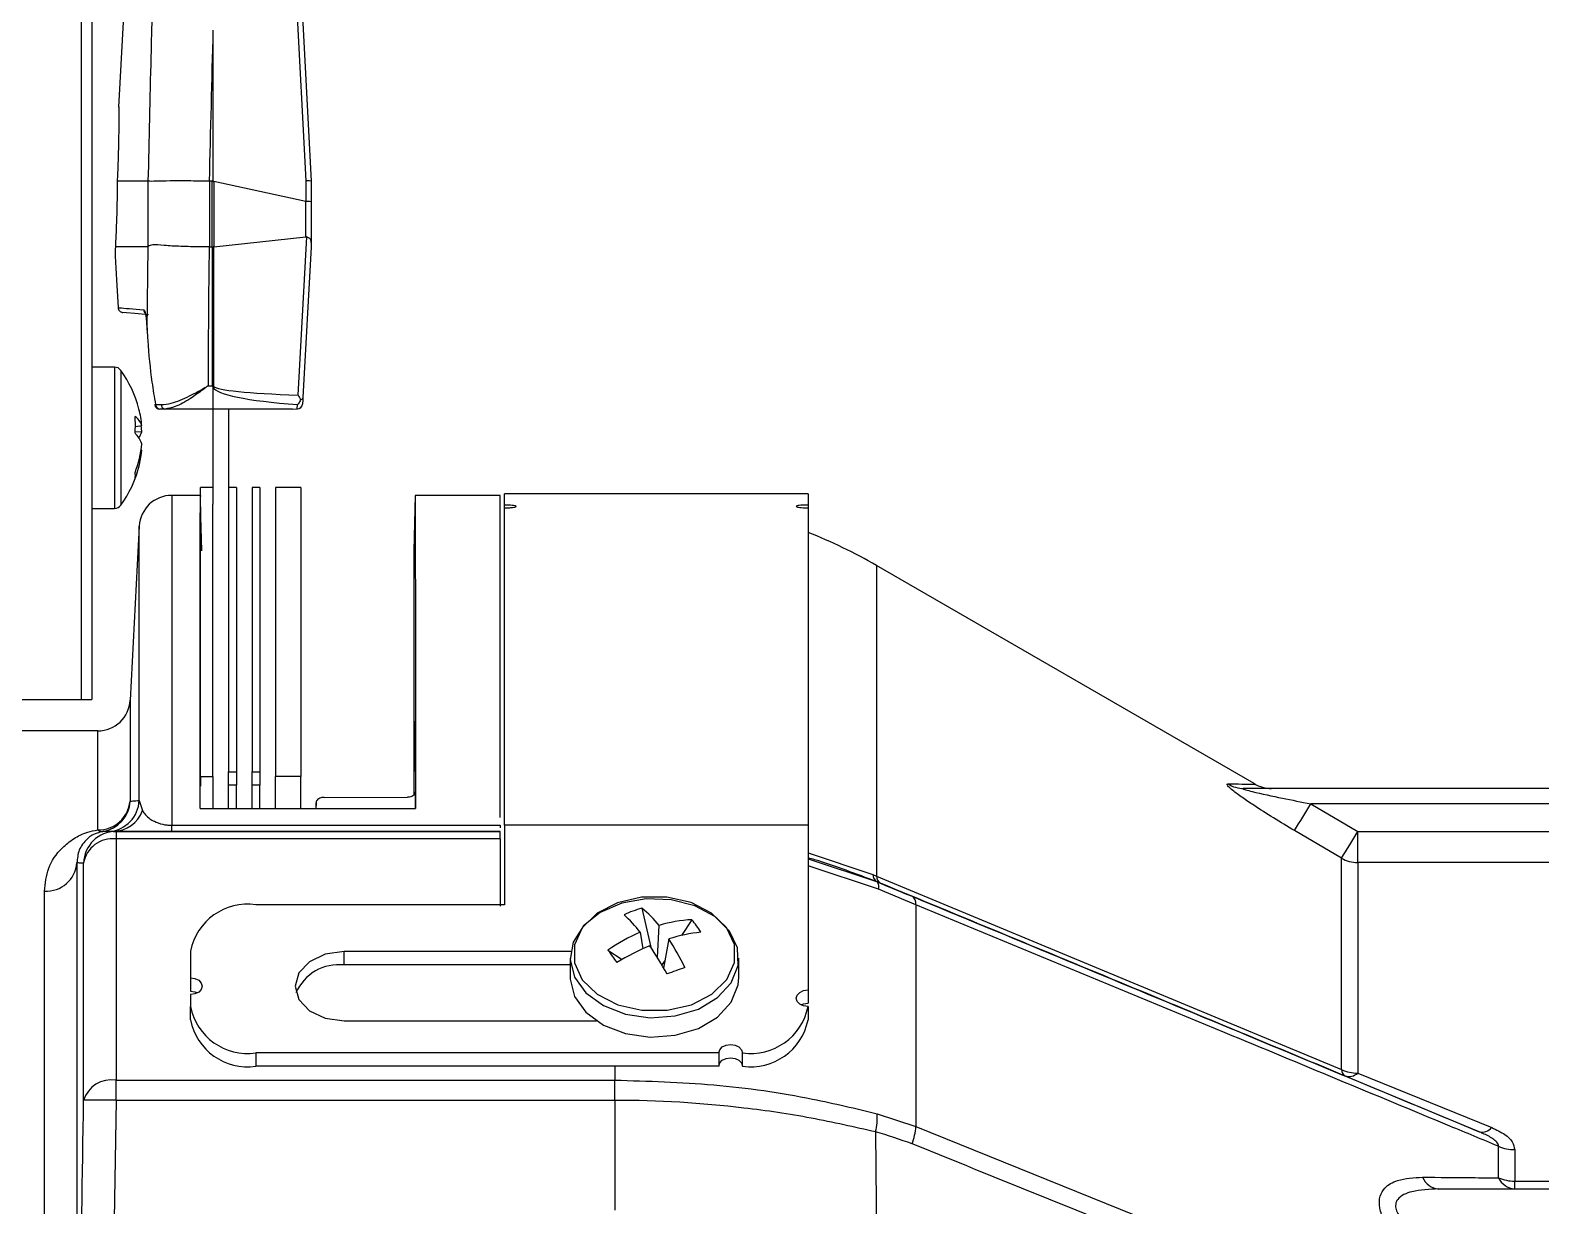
# Model space of a CAD drawing. Extents: x 17.1 to 113.1, y 3.8 to 84.5.
# Drawn here: x 26.634 to 29.52, y 37.859 to 40.105 of the extents above; entities that cross this region are included whole.
import ezdxf

# ---------------------------------------------------------------- set-up
doc = ezdxf.new("R2010")
doc.units = 0
doc.header["$MEASUREMENT"] = 0
doc.layers.add('OBJECT', color=7, linetype='CONTINUOUS')

msp = doc.modelspace()

# ---------------------------------------------------------------- linework, layer by layer
at = {"layer": 'OBJECT'}
for p, q in [((26.7314, 45.6015), (26.7314, 38.8265)), ((26.7519, 45.6015), (26.7519, 38.8265)), ((27.1613, 39.8174), (27.1397, 40.226)), ((26.8172, 40.2255), (26.8032, 39.9579)), ((27.1492, 40.2253), (27.1708, 39.8165)), ((26.9833, 40.1051), (26.9833, 39.8166)), ((26.8599, 39.8165), (26.8004, 39.8165)), ((26.8599, 39.692), (26.8599, 39.8165)), ((26.8599, 39.8165), (26.8599, 39.8165)), ((26.9765, 39.8165), (26.9765, 39.6915)), ((26.9817, 39.8165), (26.9765, 39.8165)), ((26.9817, 39.6915), (26.9817, 39.8165)), ((26.9849, 39.8161), (26.9849, 39.6916)), ((27.1611, 39.7779), (26.9849, 39.8161)), ((27.1613, 39.7779), (27.1613, 39.8174)), ((27.1708, 39.8165), (27.1708, 39.8165)), ((27.1708, 39.8165), (27.1708, 39.7773)), ((27.1611, 39.7103), (27.1611, 39.7779)), ((27.1708, 39.7773), (27.1708, 39.6998)), ((26.9849, 39.6916), (27.1611, 39.7103)), ((27.1461, 39.4079), (27.1625, 39.7101)), ((26.8593, 39.6915), (26.7969, 39.6915)), ((26.8574, 39.5323), (26.8593, 39.6915)), ((26.8593, 39.6915), (26.8599, 39.692)), ((26.9765, 39.6915), (26.9817, 39.6915)), ((26.9825, 39.6915), (26.9841, 39.6916)), ((26.9825, 39.426), (26.9825, 39.6915)), ((26.9841, 39.6916), (26.9841, 39.426)), ((27.1708, 39.6915), (27.1552, 39.4032)), ((27.1708, 39.6998), (27.1708, 39.6915)), ((26.7968, 39.6737), (26.7968, 39.6736)), ((26.8021, 39.5751), (26.8021, 39.5751)), ((26.8562, 39.5504), (26.8572, 39.5323)), ((26.8562, 39.5504), (26.8562, 39.5504)), ((26.8564, 39.5504), (26.8574, 39.5323)), ((26.7953, 39.4615), (26.7519, 39.4615)), ((26.7953, 39.4615), (26.7953, 39.1988)), ((26.8075, 39.4552), (26.8075, 39.2047)), ((26.974, 39.426), (26.9825, 39.426)), ((26.9833, 39.4229), (26.9833, 39.3815)), ((26.8736, 39.3901), (26.8841, 39.3898)), ((27.1445, 39.3816), (27.1449, 39.3899)), ((26.8916, 39.3815), (26.8819, 39.3815)), ((26.9833, 39.3815), (26.8916, 39.3815)), ((27.1356, 39.3815), (26.9833, 39.3815)), ((26.9833, 39.3815), (26.9833, 39.2)), ((27.0133, 39.3815), (27.0133, 39.2)), ((27.1356, 39.3815), (27.1445, 39.3816)), ((26.8474, 39.3379), (26.8347, 39.3371)), ((26.8351, 39.3483), (26.8474, 39.3498)), ((26.846, 39.3033), (26.8474, 39.3032)), ((26.9593, 39.2165), (26.9045, 39.2165)), ((26.9045, 39.2165), (26.9045, 38.5863)), ((26.9833, 39.2315), (26.9593, 39.2315)), ((26.9593, 38.6793), (26.9593, 39.2315)), ((27.0282, 39.2315), (27.0133, 39.2315)), ((27.0282, 39.2315), (27.0282, 38.6882)), ((27.0731, 39.2315), (27.0582, 39.2315)), ((27.0582, 39.2315), (27.0582, 38.6882)), ((27.0731, 39.2315), (27.0731, 38.6882)), ((27.1511, 39.2315), (27.1031, 39.2315)), ((27.1031, 39.2315), (27.1031, 38.6793)), ((27.1511, 39.2315), (27.1511, 38.6793)), ((27.3698, 39.2163), (27.367, 39.1108)), ((27.532, 39.2165), (27.3698, 39.2165)), ((27.532, 38.6014), (27.532, 39.2165)), ((28.1202, 39.2194), (27.5402, 39.2194)), ((27.5402, 39.1981), (27.5402, 39.2194)), ((28.1202, 39.2194), (28.1202, 39.1981)), ((26.7519, 39.1915), (26.7953, 39.1915)), ((26.7953, 39.1988), (26.7953, 39.1915)), ((26.8075, 39.2047), (26.8075, 39.1977)), ((26.9833, 38.6793), (26.9833, 39.2)), ((27.0133, 39.2), (27.0133, 38.6882)), ((27.5402, 39.1927), (27.5402, 39.1981)), ((27.5402, 38.5864), (27.5402, 39.1927)), ((28.1202, 39.1981), (28.1202, 39.1927)), ((28.1202, 39.1927), (28.1202, 38.5864)), ((26.8425, 39.1577), (26.8251, 38.8252)), ((26.8425, 38.6335), (26.8425, 39.1577)), ((27.367, 39.1115), (27.367, 38.6768)), ((28.9725, 38.666), (28.2511, 39.0825)), ((28.2511, 39.0825), (28.2511, 38.4892)), ((26.304, 38.8265), (26.7314, 38.8265)), ((26.7314, 38.8265), (26.7519, 38.8265)), ((26.8251, 38.8252), (26.8251, 38.6324)), ((27.3702, 38.7974), (27.367, 38.6768)), ((26.7632, 38.7665), (26.5569, 38.7665)), ((26.7632, 38.5775), (26.7632, 38.7665)), ((26.9593, 38.6793), (26.9833, 38.6793)), ((26.9593, 38.6793), (26.9593, 38.6613)), ((26.9833, 38.6793), (26.9833, 38.6185)), ((27.0133, 38.6882), (27.0282, 38.6882)), ((27.0133, 38.663), (27.0133, 38.6882)), ((27.0282, 38.6882), (27.0282, 38.663)), ((27.0582, 38.6882), (27.0731, 38.6882)), ((27.0582, 38.663), (27.0582, 38.6882)), ((27.0731, 38.6882), (27.0731, 38.663)), ((27.1511, 38.6793), (27.1031, 38.6793)), ((27.1031, 38.6185), (27.1031, 38.6793)), ((27.1511, 38.6185), (27.1511, 38.6793)), ((27.367, 38.6768), (27.367, 38.6681)), ((27.367, 38.6681), (27.367, 38.6681)), ((27.367, 38.6681), (27.367, 38.644)), ((27.0282, 38.663), (27.0133, 38.663)), ((27.0133, 38.6185), (27.0133, 38.663)), ((27.0282, 38.6185), (27.0282, 38.663)), ((27.0731, 38.663), (27.0582, 38.663)), ((27.0582, 38.6185), (27.0582, 38.663)), ((27.0731, 38.6185), (27.0731, 38.663)), ((27.1956, 38.6395), (27.355, 38.6398)), ((33.3781, 38.6565), (28.9532, 38.6565)), ((26.8425, 38.6335), (26.8487, 38.6142)), ((26.9587, 38.6185), (27.3704, 38.6185)), ((27.1803, 38.6293), (27.18, 38.6185)), ((29.0804, 38.6273), (29.1701, 38.5743)), ((33.3791, 38.6273), (29.0804, 38.6273)), ((26.9045, 38.5747), (26.9045, 38.5863)), ((26.9045, 38.5863), (27.532, 38.5863)), ((27.532, 38.5863), (27.532, 38.5816)), ((27.5402, 38.5864), (27.5402, 38.4344)), ((28.1202, 38.5864), (27.5402, 38.5864)), ((28.1202, 38.5864), (28.1202, 38.2718)), ((26.793, 38.5747), (26.7862, 38.5745)), ((26.793, 38.5747), (26.7982, 38.5746)), ((26.7982, 38.5746), (26.7982, 38.5604)), ((26.7982, 38.5746), (27.532, 38.5746)), ((26.7982, 38.5604), (26.7982, 38.0994)), ((27.532, 38.5604), (26.7982, 38.5604)), ((27.532, 38.5747), (26.9045, 38.5747)), ((27.532, 38.5746), (27.532, 38.5747)), ((27.532, 38.5604), (27.532, 38.5746)), ((27.532, 38.5604), (27.532, 38.4317)), ((29.1391, 38.5232), (29.0494, 38.5761)), ((29.1701, 38.515), (29.1701, 38.5743)), ((29.1701, 38.5743), (33.3837, 38.5743)), ((28.1202, 38.5335), (28.2442, 38.492)), ((29.1391, 38.1198), (29.1391, 38.5232)), ((26.7236, 38.5144), (26.7236, 37.1593)), ((26.7362, 38.0608), (26.7362, 38.5139)), ((28.2545, 38.4642), (28.1202, 38.5087)), ((29.1701, 38.515), (29.1701, 38.1129)), ((33.3891, 38.515), (29.1701, 38.515)), ((28.2442, 38.492), (28.2511, 38.4892)), ((28.2511, 38.4892), (29.1391, 38.1198)), ((28.2511, 38.4787), (28.2511, 38.4787)), ((26.6616, 37.1328), (26.6616, 38.4603)), ((28.3261, 38.4346), (28.2545, 38.4642)), ((27.5402, 38.4344), (27.0652, 38.4344)), ((27.8025, 38.4277), (27.8198, 38.3533)), ((28.3261, 38.4346), (28.3261, 38.011)), ((27.7993, 38.3818), (27.8044, 38.3503)), ((27.8325, 38.3334), (27.8355, 38.395)), ((27.8982, 38.4059), (27.8783, 38.3758)), ((27.8541, 38.3693), (27.8443, 38.3136)), ((26.9402, 38.346), (26.9402, 38.2948)), ((27.6667, 38.345), (27.2337, 38.345)), ((27.2337, 38.3195), (27.2337, 38.345)), ((27.6657, 38.3324), (27.6657, 38.2954)), ((27.7378, 38.3478), (27.7649, 38.3298)), ((27.8469, 38.3283), (27.841, 38.3194)), ((27.9877, 38.2954), (27.9877, 38.3324)), ((26.9402, 38.2948), (26.9402, 38.2693)), ((27.6657, 38.3195), (27.2337, 38.3195)), ((28.1202, 38.2718), (28.1202, 38.2463)), ((26.9402, 38.2629), (26.9402, 38.2399)), ((26.9402, 38.2145), (26.9402, 38.2399)), ((28.1202, 38.2399), (28.1202, 38.2145)), ((27.2337, 38.2127), (27.716, 38.2127)), ((27.9497, 38.1516), (27.0652, 38.1516)), ((27.0652, 38.1516), (27.0652, 38.1261)), ((27.9497, 38.1516), (27.9497, 38.1261)), ((27.9952, 38.1516), (27.9947, 38.1516)), ((27.9947, 38.1261), (27.9947, 38.1516)), ((27.9952, 38.1261), (27.9952, 38.1516)), ((27.9497, 38.1261), (27.0652, 38.1261)), ((27.7511, 38.1261), (27.7511, 38.0994)), ((27.9952, 38.1261), (27.9947, 38.1261)), ((26.7982, 38.0608), (26.7982, 38.0994)), ((26.7982, 38.0994), (27.7511, 38.0994)), ((27.7511, 38.0608), (27.7511, 38.0994)), ((29.4022, 38.0008), (29.1463, 38.1073)), ((29.1701, 38.1129), (29.4261, 38.0087)), ((26.7982, 38.0608), (26.7929, 37.7255)), ((27.7511, 38.0608), (26.7982, 38.0608)), ((27.7511, 38.0608), (27.7511, 37.851)), ((28.2522, 38.0353), (28.3261, 38.011)), ((28.3261, 38.011), (29.4391, 37.5609)), ((28.2493, 38.0006), (28.251, 37.7542)), ((29.4391, 37.9128), (29.4391, 37.973)), ((29.4701, 37.9665), (29.4701, 37.9065)), ((29.3251, 37.8915), (33.38, 37.8915)), ((29.4701, 37.8915), (29.4701, 37.9065)), ((29.4701, 37.9065), (33.3891, 37.9065))]:
    msp.add_line(p, q, dxfattribs=at)
at = {"layer": 'OBJECT', "flags": 128}
for points in [[(26.7968, 39.6736), (26.798, 39.6504), (26.7998, 39.6175), (26.8021, 39.5751)], [(26.86, 39.5614), (26.8343, 39.5637), (26.818, 39.5651), (26.8112, 39.5657)], [(26.8564, 39.5504), (26.8562, 39.5504), (26.8562, 39.5504)], [(26.8574, 39.5323), (26.8572, 39.5323), (26.8572, 39.5323)], [(27.1552, 39.4032), (27.1548, 39.3969), (27.1546, 39.3928), (27.1545, 39.391)], [(26.8474, 39.3379), (26.8466, 39.3449), (26.846, 39.3496)], [(26.9621, 39.1107), (26.9604, 39.1759), (26.9593, 39.2145)], [(28.1202, 38.5223), (28.2511, 38.4787), (28.2511, 38.4787), (28.2511, 38.4787)], [(28.2511, 38.4787), (28.2521, 38.478), (28.2529, 38.4771), (28.2536, 38.4757), (28.2541, 38.4741), (28.2545, 38.4721), (28.2546, 38.4697), (28.2546, 38.4671), (28.2545, 38.4642)], [(27.97, 38.3843), (27.942, 38.4118), (27.9037, 38.4323), (27.8586, 38.444), (27.8107, 38.4457), (27.7642, 38.4373), (27.7232, 38.4196), (27.6915, 38.3942), (27.6717, 38.3633), (27.6657, 38.3296), (27.674, 38.2962), (27.6959, 38.266), (27.7294, 38.2417), (27.7715, 38.2254), (27.8186, 38.2187), (27.8663, 38.2221), (27.9106, 38.2352), (27.9473, 38.257), (27.9734, 38.2855), (27.9864, 38.3182), (27.9852, 38.3521), (27.97, 38.3843)], [(27.9645, 38.3909), (27.9359, 38.4185), (27.8967, 38.4386), (27.8506, 38.4491), (27.8021, 38.4491), (27.7561, 38.4384), (27.717, 38.4182), (27.6886, 38.3905), (27.6737, 38.3579), (27.6738, 38.3236), (27.6888, 38.291), (27.7174, 38.2634), (27.7567, 38.2433), (27.8028, 38.2328), (27.8512, 38.2328), (27.8973, 38.2435), (27.9364, 38.2637), (27.9648, 38.2914), (27.9797, 38.324), (27.9796, 38.3583), (27.9645, 38.3909)], [(27.2337, 38.345), (27.1979, 38.3399), (27.1676, 38.3256), (27.1473, 38.3041), (27.1402, 38.2788), (27.1473, 38.2535), (27.1676, 38.2321), (27.1979, 38.2178), (27.2337, 38.2127)], [(26.9402, 38.2948), (26.9488, 38.2935), (26.9561, 38.2901), (26.961, 38.2849), (26.9627, 38.2788), (26.961, 38.2728), (26.9561, 38.2676), (26.9488, 38.2641), (26.9402, 38.2629)], [(27.6657, 38.2954), (27.6657, 38.2926), (27.674, 38.2592), (27.6959, 38.229), (27.7294, 38.2047), (27.7715, 38.1884), (27.8186, 38.1817), (27.8663, 38.1851), (27.9106, 38.1982), (27.9473, 38.22), (27.9734, 38.2485), (27.9864, 38.2812), (27.9877, 38.2954)], [(26.9402, 38.2693), (26.9488, 38.2681), (26.9537, 38.2661)], [(28.1202, 38.2399), (28.1116, 38.2412), (28.1043, 38.2446), (28.0994, 38.2498), (28.0977, 38.2559), (28.0994, 38.2619), (28.1043, 38.2671), (28.1116, 38.2706), (28.1202, 38.2718)], [(28.1067, 38.2431), (28.1116, 38.2451), (28.1202, 38.2463)], [(27.9497, 38.1516), (27.9514, 38.1576), (27.9563, 38.1628), (27.9636, 38.1663), (27.9722, 38.1675), (27.9808, 38.1663), (27.9881, 38.1628), (27.993, 38.1576), (27.9947, 38.1516)], [(27.9497, 38.1261), (27.9514, 38.1322), (27.9563, 38.1374), (27.9636, 38.1408), (27.9722, 38.142), (27.9808, 38.1408), (27.9881, 38.1374), (27.993, 38.1322), (27.9947, 38.1261)]]:
    msp.add_lwpolyline(points, dxfattribs=at)
at = {"layer": 'OBJECT'}
for centre, radius, start, end in [((26.8611, 39.5713), 0.01, 182.5402, 224.0407), ((26.7953, 39.4465), 0.015, 35.6682, 90), ((26.6281, 39.3265), 0.2208, 14.3896, 35.6682), ((26.9825, 39.5418), 0.1159, 270.0012, 270.7816), ((26.8927, 39.5182), 0.1315, 313.5485, 314.5048), ((26.8713, 39.401), 0.0111, 273.6603, 281.484), ((26.8819, 39.3915), 0.01, 189.2546, 270), ((26.8826, 39.3905), 0.00906, 182.8163, 265.6375), ((26.8927, 39.39), 0.00857, 181.3597, 262.77), ((27.1445, 39.3916), 0.00999, 269.95, 356.8554), ((27.1445, 39.3916), 0.01, 270.809, 356.8941), ((26.8145, 39.3394), 0.0345, 17.4617, 54.2795), ((26.5939, 39.3513), 0.2413, 356.1519, 3.8481), ((26.652, 39.3326), 0.1962, 5.0254, 14.385), ((27.1446, 39.3822), 0.000647, 258.2188, 270.8079), ((26.8052, 39.3022), 0.044, 16.9533, 48.1957), ((26.8134, 39.347), 0.0352, 324.3309, 344.9776), ((26.644, 39.3331), 0.2041, 338.9958, 354.9427), ((26.6522, 39.3203), 0.1959, 338.5882, 354.9804), ((26.6281, 39.3265), 0.2208, 324.3318, 345.6104), ((26.8065, 39.2543), 0.0286, 348.7967, 11.2033), ((26.9045, 39.1545), 0.062, 90, 177), ((26.7953, 39.2065), 0.015, 270, 324.3318), ((27.7511, 38.2165), 1, 60, 68.341), ((26.7632, 38.8285), 0.062, 270, 357), ((28.9532, 38.7153), 0.0588, 238.1262, 269.945), ((29.0056, 38.7185), 0.062, 237.7956, 269.9999), ((26.765, 38.6378), 0.0603, 268.2797, 354.8879), ((26.7632, 38.6355), 0.062, 279.0482, 357.2006), ((26.7806, 38.6363), 0.062, 275.1282, 357.4894), ((26.7924, 38.6347), 0.0599, 270.5707, 340.0609), ((27.7191, 39.4168), 1.5737, 327.7103, 329.8891), ((26.7982, 38.5126), 0.062, 90.0042, 178.8484), ((26.7921, 38.5039), 0.0568, 83.8515, 169.9204), ((26.7718, 38.587), 0.0128, 227.879, 275.1694), ((27.8016, 39.3688), 1.5824, 327.6979, 329.8636), ((29.1701, 38.5778), 0.0628, 240.4667, 270.0257), ((26.6646, 38.5195), 0.0592, 267.1144, 355.0413), ((28.2592, 38.4914), 0.015, 177.5213, 237.1498), ((28.2666, 38.4889), 0.0155, 178.8728, 237.9618), ((28.309, 38.4365), 0.0172, 353.6303, 55.2142), ((27.0496, 38.3239), 0.1116, 81.9504, 168.5783), ((27.8623, 38.2098), 0.226, 105.3357, 114.4773), ((27.5922, 38.2242), 0.2602, 37.2765, 47.3015), ((27.6872, 38.2787), 0.1885, 38.0853, 52.2527), ((27.9429, 38.0496), 0.362, 113.3808, 124.5149), ((27.9129, 38.1369), 0.2694, 93.1352, 106.699), ((27.9479, 38.0688), 0.3148, 95.9012, 107.338), ((27.7712, 38.2957), 0.1681, 30.869, 40.9586), ((27.9905, 37.9443), 0.4466, 112.7473, 121.8022), ((27.2315, 37.962), 0.7065, 28.7739, 33.9159), ((27.462, 38.1152), 0.4673, 25.2287, 32.9513), ((28.2379, 38.6918), 0.6069, 214.5177, 217.3095), ((27.2236, 38.2313), 0.0887, 83.4617, 156.9253), ((29.3787, 34.1356), 4.4379, 109.6738, 110.1388), ((27.0496, 38.262), 0.1116, 191.4217, 278.0495), ((28.0108, 38.262), 0.1116, 261.9506, 348.5783), ((27.0496, 38.2366), 0.1116, 191.4218, 278.0494), ((28.0108, 38.2366), 0.1116, 261.9506, 348.5782), ((29.154, 38.1201), 0.0149, 181.0363, 238.8525), ((29.1699, 38.1845), 0.0717, 244.597, 270.2045), ((26.7893, 38.0445), 0.0556, 80.8362, 162.9668), ((29.1533, 38.1314), 0.025, 253.8175, 312.2711), ((26.7678, 37.1303), 0.9311, 88.1341, 91.9489), ((28.1246, 38.0286), 0.1278, 347.3299, 3.0101), ((28.2011, 38.0194), 0.1253, 340.4849, 356.1293), ((29.4076, 38.0244), 0.0242, 257.1664, 319.5534), ((29.4698, 38.0424), 0.0758, 246.1403, 270.2486), ((29.3284, 37.9286), 0.0373, 203.0931, 264.9543), ((29.473, 37.9289), 0.0375, 205.3826, 265.6122), ((29.4698, 37.9842), 0.0777, 246.7781, 270.2645)]:
    msp.add_arc(centre, radius, start, end, dxfattribs=at)
for centre, major_axis, ratio, start_param, end_param in [((29.0458, 35.7981), (0, 19.0675), 0.111038, 1.342949, 1.358461), ((26.9765, 40.7938), (0, 0.9773), 0.122785, 3.138252, 3.141593), ((26.9817, 40.7938), (0, 0.9773), 0.122785, 3.141593, 3.154684), ((26.9817, 40.7945), (-0.0064, 0.9787), 0.122438, 3.101128, 3.114217), ((27.1608, 39.8162), (0.01, 0.00026), 0.120424, 0.003177, 1.515259), ((27.1608, 39.8595), (-0.0005, 0.0816), 0.122438, 3.114217, 3.140397), ((27.1608, 39.7773), (0.01, 0), 0.061163, 0, 1.518436), ((27.1608, 39.6729), (0.0006, 0.0374), 0.267094, 6.175075, 6.315676), ((29.0458, 39.3337), (0, 7.8848), 0.262774, 1.525405, 1.559096), ((26.9765, 39.2436), (0, 0.4478), 0.267949, 0, 0.004204), ((26.9817, 39.2436), (0, 0.4478), 0.267949, 6.276674, 6.283185), ((26.9817, 39.2433), (0.007, 0.4485), 0.267094, 0.032491, 0.039008), ((27.552, 39.4415), (0.5695, 0.0157), 0.101686, 3.138791, 3.191455), ((27.552, 39.4415), (0.5695, 0.0157), 0.101686, 3.191455, 3.913119), ((27.5536, 39.4337), (0.5695, 0.0078), 0.050872, 3.140897, 3.193561), ((27.5536, 39.4337), (0.5695, 0.0078), 0.050872, 3.193561, 3.914226)]:
    msp.add_ellipse(centre, major_axis=major_axis, ratio=ratio, start_param=start_param, end_param=end_param, dxfattribs=at)
for points, knots in [([(26.8599, 39.8165), (26.8617, 39.8958), (26.8648, 40.0322), (26.8682, 40.1686), (26.8696, 40.2257)], [0, 0, 0, 0, 0.581449, 1, 1, 1, 1]), ([(26.8033, 39.9579), (26.8033, 39.9584), (26.8033, 39.9605), (26.8034, 39.9474), (26.8035, 39.92), (26.8029, 39.8798), (26.8017, 39.8431), (26.8006, 39.8218), (26.8004, 39.8165)], [0, 0, 0, 0, 0.069411, 0.284852, 0.500141, 0.714748, 0.928343, 1, 1, 1, 1]), ([(26.8004, 39.8165), (26.8003, 39.8005), (26.8001, 39.7685), (26.7986, 39.726), (26.7975, 39.7023), (26.7969, 39.693), (26.7969, 39.6917)], [0, 0, 0, 0, 0.315568, 0.631102, 0.947588, 1, 1, 1, 1]), ([(26.9761, 39.8165), (26.9626, 39.8168), (26.9357, 39.8173), (26.9001, 39.8172), (26.8727, 39.8164), (26.8641, 39.8164), (26.8599, 39.8165)], [0, 0, 0, 0, 0.253584, 0.507165, 0.760848, 1, 1, 1, 1]), ([(27.1708, 39.6998), (27.1708, 39.7013), (27.1707, 39.7039), (27.1695, 39.7064), (27.1674, 39.7079), (27.1649, 39.7091), (27.1631, 39.7098), (27.1625, 39.7101)], [0, 0, 0, 0, 0.2815028, 0.4771484, 0.6724625, 0.8784612, 1, 1, 1, 1]), ([(26.7969, 39.6915), (26.7968, 39.6848), (26.7968, 39.6763), (26.7968, 39.6741), (26.7968, 39.6737)], [0, 0, 0, 0, 0.791837, 1, 1, 1, 1]), ([(26.7969, 39.6917), (26.7969, 39.6917), (26.7969, 39.6916), (26.7969, 39.6915), (26.7969, 39.6915), (26.7969, 39.6915), (26.7969, 39.6915)], [0, 0, 0, 0, 0.159853, 0.363916, 0.750553, 1, 1, 1, 1]), ([(26.976, 39.6915), (26.9709, 39.6914), (26.9522, 39.6912), (26.9212, 39.692), (26.8891, 39.6936), (26.8686, 39.6967), (26.8624, 39.6933), (26.8599, 39.692)], [0, 0, 0, 0, 0.097508, 0.351331, 0.599304, 0.843154, 1, 1, 1, 1]), ([(26.8021, 39.5751), (26.8022, 39.5751), (26.8028, 39.5751), (26.8083, 39.5746), (26.832, 39.5725), (26.8511, 39.5709)], [0, 0, 0, 0, 0.0456532, 0.2282935, 1, 1, 1, 1]), ([(26.8021, 39.5751), (26.8023, 39.574), (26.8026, 39.5718), (26.8045, 39.5689), (26.8071, 39.5668), (26.8095, 39.5659), (26.8109, 39.5657), (26.8112, 39.5657)], [0, 0, 0, 0, 0.235918, 0.47184, 0.707761, 0.925419, 1, 1, 1, 1]), ([(26.8511, 39.5709), (26.8516, 39.5706), (26.8526, 39.57), (26.8541, 39.5663), (26.8553, 39.561), (26.8561, 39.5553), (26.8564, 39.5517), (26.8564, 39.5504)], [0, 0, 0, 0, 0.2190626, 0.4380204, 0.6592172, 0.8799982, 1, 1, 1, 1]), ([(26.8538, 39.5649), (26.8538, 39.5649), (26.8538, 39.5649), (26.8541, 39.564), (26.8547, 39.562), (26.8553, 39.559), (26.8556, 39.5564), (26.8557, 39.5553)], [0, 0, 0, 0, 0.090218, 0.251792, 0.4844, 0.778382, 1, 1, 1, 1]), ([(26.8557, 39.5553), (26.8558, 39.5546), (26.8561, 39.5531), (26.8561, 39.5514), (26.8561, 39.5504)], [0, 0, 0, 0, 0.429134, 1, 1, 1, 1]), ([(26.8574, 39.5323), (26.8578, 39.5256), (26.8599, 39.4923), (26.8646, 39.4448), (26.8712, 39.4043), (26.8736, 39.3901)], [0, 0, 0, 0, 0.139683, 0.698663, 1, 1, 1, 1]), ([(26.8841, 39.3898), (26.8905, 39.3904), (26.9069, 39.3919), (26.937, 39.4051), (26.9609, 39.4182), (26.9729, 39.4253), (26.9739, 39.4259), (26.974, 39.426)], [0, 0, 0, 0, 0.244744, 0.6267289, 0.9679272, 0.996143, 1, 1, 1, 1]), ([(26.974, 39.426), (26.9739, 39.4259), (26.9729, 39.4251), (26.9696, 39.4225), (26.9584, 39.414), (26.938, 39.3996), (26.9126, 39.3848), (26.8979, 39.3825), (26.8916, 39.3815)], [0, 0, 0, 0, 0.003659, 0.034965, 0.112488, 0.381452, 0.732443, 1, 1, 1, 1]), ([(27.1508, 39.3991), (27.1494, 39.3966), (27.1476, 39.3931), (27.1455, 39.3906), (27.1449, 39.3899), (27.1449, 39.3899)], [0, 0, 0, 0, 0.696362, 0.978819, 1, 1, 1, 1]), ([(27.1461, 39.4079), (27.1461, 39.4079), (27.1477, 39.4048), (27.1493, 39.4019), (27.1508, 39.3991)], [0, 0, 0, 0, 0.019978, 1, 1, 1, 1]), ([(27.1552, 39.4032), (27.1551, 39.4032), (27.1551, 39.4028), (27.1549, 39.4019), (27.1538, 39.4005), (27.1522, 39.3995), (27.151, 39.3991), (27.1508, 39.3991)], [0, 0, 0, 0, 0.017183, 0.202292, 0.556604, 0.898384, 1, 1, 1, 1]), ([(26.9587, 38.6185), (26.9587, 38.6697), (26.9589, 38.772), (26.959, 38.9016), (26.9591, 39.012), (26.9592, 39.0992), (26.9592, 39.1631), (26.9593, 39.2019), (26.9593, 39.2188), (26.9593, 39.2151), (26.9593, 39.2145)], [0, 0, 0, 0, 0.137227, 0.274455, 0.415669, 0.556883, 0.69411, 0.831338, 0.972552, 1, 1, 1, 1]), ([(27.3698, 39.2163), (27.3698, 39.2141), (27.3698, 39.2095), (27.3698, 39.1722), (27.3699, 39.1138), (27.37, 39.0323), (27.3701, 38.9292), (27.3702, 38.8413), (27.3702, 38.7974)], [0, 0, 0, 0, 0.16721, 0.336689, 0.500178, 0.663667, 0.831834, 1, 1, 1, 1]), ([(27.5402, 39.1927), (27.5419, 39.1927), (27.5462, 39.1927), (27.5525, 39.1931), (27.5582, 39.1937), (27.5618, 39.1946), (27.5631, 39.1955), (27.5618, 39.1964), (27.558, 39.1972), (27.5521, 39.1977), (27.5458, 39.198), (27.5417, 39.1981), (27.5402, 39.1981)], [0, 0, 0, 0, 0.073629, 0.179766, 0.286275, 0.393535, 0.501562, 0.610021, 0.718405, 0.826275, 0.933443, 1, 1, 1, 1]), ([(28.1202, 39.1981), (28.1177, 39.1981), (28.1126, 39.198), (28.1059, 39.1976), (28.1008, 39.1969), (28.0978, 39.1961), (28.0974, 39.1952), (28.0995, 39.1942), (28.104, 39.1935), (28.1104, 39.1929), (28.1161, 39.1927), (28.1194, 39.1927), (28.1202, 39.1927)], [0, 0, 0, 0, 0.1064742, 0.2129401, 0.319697, 0.427105, 0.5351835, 0.643667, 0.7520788, 0.8599258, 0.9669596, 1, 1, 1, 1]), ([(27.3702, 38.7974), (27.3702, 38.7853), (27.3702, 38.7611), (27.3703, 38.7229), (27.3703, 38.6761), (27.3704, 38.6404), (27.3704, 38.6185)], [0, 0, 0, 0, 0.218765, 0.43753, 0.656295, 1, 1, 1, 1]), ([(27.1956, 38.6395), (27.1941, 38.6394), (27.1911, 38.6393), (27.187, 38.6379), (27.1836, 38.6358), (27.1809, 38.6329), (27.1805, 38.6306), (27.1803, 38.6293)], [0, 0, 0, 0, 0.172261, 0.344036, 0.527768, 0.740235, 1, 1, 1, 1]), ([(27.3703, 38.6499), (27.37, 38.6485), (27.3695, 38.6458), (27.3659, 38.6425), (27.3614, 38.6405), (27.3576, 38.6398), (27.3555, 38.6398), (27.355, 38.6398)], [0, 0, 0, 0, 0.292382, 0.559792, 0.754516, 0.950187, 1, 1, 1, 1]), ([(27.3703, 38.6185), (27.3703, 38.6256), (27.3703, 38.6362), (27.3703, 38.6465), (27.3703, 38.6499)], [0, 0, 0, 0, 0.6749, 1, 1, 1, 1]), ([(29.0494, 38.5761), (29.0226, 38.5922), (28.9876, 38.6134), (28.9495, 38.6393), (28.9327, 38.6516), (28.9226, 38.6604), (28.9195, 38.6648), (28.9214, 38.6652), (28.9222, 38.6653)], [0, 0, 0, 0, 0.463202, 0.60576, 0.74907, 0.84178, 0.935306, 1, 1, 1, 1]), ([(28.9222, 38.6653), (28.9313, 38.6653), (28.9588, 38.665), (28.9789, 38.6647), (28.9727, 38.6648), (28.9719, 38.6648)], [0, 0, 0, 0, 0.299901, 0.901044, 1, 1, 1, 1]), ([(28.9532, 38.6565), (28.9527, 38.6565), (28.9518, 38.6564), (28.9513, 38.6562), (28.9517, 38.6558), (28.9532, 38.6551), (28.9583, 38.6534), (28.9824, 38.6472), (29.0246, 38.6382), (29.0624, 38.6308), (29.0804, 38.6273)], [0, 0, 0, 0, 0.018434, 0.032622, 0.046846, 0.064939, 0.096406, 0.193733, 0.61436, 1, 1, 1, 1]), ([(26.8251, 38.6324), (26.8267, 38.6326), (26.8316, 38.6329), (26.8382, 38.6333), (26.8425, 38.6335)], [0, 0, 0, 0, 0.33844, 1, 1, 1, 1]), ([(26.8487, 38.6142), (26.8524, 38.609), (26.8575, 38.602), (26.8717, 38.5933), (26.8825, 38.5889), (26.8948, 38.5868), (26.9009, 38.5863), (26.9039, 38.5863), (26.9045, 38.5863)], [0, 0, 0, 0, 0.476054, 0.640497, 0.854535, 0.926508, 0.987725, 1, 1, 1, 1]), ([(27.1803, 38.6185), (27.1803, 38.6195), (27.1803, 38.6226), (27.1803, 38.6262), (27.1803, 38.6287), (27.1803, 38.6293)], [0, 0, 0, 0, 0.28187, 0.85045, 1, 1, 1, 1]), ([(26.6616, 38.4603), (26.6631, 38.4752), (26.6661, 38.5049), (26.688, 38.538), (26.7152, 38.5602), (26.738, 38.5722), (26.7567, 38.5761), (26.7632, 38.5775)], [0, 0, 0, 0, 0.318535, 0.636337, 0.797116, 0.929766, 1, 1, 1, 1]), ([(26.773, 38.5742), (26.7692, 38.5733), (26.7531, 38.5695), (26.7398, 38.5576), (26.7256, 38.5393), (26.7243, 38.5227), (26.7236, 38.5144)], [0, 0, 0, 0, 0.063061, 0.269117, 0.631932, 1, 1, 1, 1]), ([(26.7862, 38.5745), (26.7853, 38.5745), (26.7809, 38.5744), (26.7765, 38.5743), (26.7735, 38.5743), (26.773, 38.5742)], [0, 0, 0, 0, 0.169099, 0.845499, 1, 1, 1, 1]), ([(26.9045, 38.5747), (26.8945, 38.5747), (26.8748, 38.5747), (26.845, 38.5747), (26.8133, 38.5747), (26.8007, 38.5747), (26.793, 38.5747)], [0, 0, 0, 0, 0.16794, 0.334632, 0.594445, 1, 1, 1, 1]), ([(28.2511, 38.4787), (28.2511, 38.4787), (28.2126, 38.4925), (28.1697, 38.5104), (28.1244, 38.5228), (28.1202, 38.524)], [0, 0, 0, 0, 0.000016, 0.90696, 1, 1, 1, 1]), ([(26.7362, 38.5139), (26.7355, 38.5139), (26.7321, 38.514), (26.7277, 38.5142), (26.7247, 38.5143), (26.7236, 38.5144)], [0, 0, 0, 0, 0.14196, 0.7098, 1, 1, 1, 1]), ([(28.2511, 38.4787), (28.2511, 38.4787), (28.2738, 38.4689), (28.2963, 38.4598), (28.3188, 38.4506)], [0, 0, 0, 0, 0.00003, 1, 1, 1, 1]), ([(28.2584, 38.4757), (28.256, 38.4767), (28.2535, 38.4777), (28.2511, 38.4787), (28.2511, 38.4787)], [0, 0, 0, 0, 0.999721, 1, 1, 1, 1]), ([(29.1463, 38.1073), (29.0026, 38.1671), (28.7068, 38.2901), (28.4106, 38.4127), (28.2584, 38.4757)], [0, 0, 0, 0, 0.48595, 1, 1, 1, 1]), ([(28.3188, 38.4506), (28.5042, 38.3738), (28.8654, 38.2242), (29.2265, 38.0739), (29.4022, 38.0008)], [0, 0, 0, 0, 0.513344, 1, 1, 1, 1]), ([(29.4391, 37.973), (29.4082, 37.9859), (29.2342, 38.0582), (28.8632, 38.2124), (28.5231, 38.3531), (28.3261, 38.4346)], [0, 0, 0, 0, 0.083458, 0.469005, 1, 1, 1, 1]), ([(27.7511, 38.0994), (27.8143, 38.0976), (27.9424, 38.094), (28.1112, 38.069), (28.2114, 38.0451), (28.2522, 38.0353)], [0, 0, 0, 0, 0.365475, 0.741466, 1, 1, 1, 1]), ([(26.7236, 37.1593), (26.7255, 37.3158), (26.7291, 37.6163), (26.7339, 37.9168), (26.7362, 38.0608)], [0, 0, 0, 0, 0.520773, 1, 1, 1, 1]), ([(28.2493, 38.0006), (28.2493, 38.0006), (28.2092, 38.0092), (28.1268, 38.0285), (27.9614, 38.0528), (27.8338, 38.0608), (27.7511, 38.0608), (27.7511, 38.0608)], [0, 0, 0, 0, 0.000004, 0.259099, 0.518181, 0.999995, 1, 1, 1, 1]), ([(29.4261, 38.0087), (29.4349, 38.0045), (29.4508, 37.9972), (29.467, 37.9823), (29.4691, 37.9717), (29.4701, 37.9665)], [0, 0, 0, 0, 0.396713, 0.706828, 1, 1, 1, 1]), ([(28.3192, 37.9776), (28.296, 37.9857), (28.2727, 37.9939), (28.2493, 38.0006), (28.2493, 38.0006)], [0, 0, 0, 0, 0.999971, 1, 1, 1, 1]), ([(29.404, 37.5397), (29.2279, 37.6106), (28.8663, 37.7563), (28.5047, 37.9026), (28.3192, 37.9776)], [0, 0, 0, 0, 0.486991, 1, 1, 1, 1]), ([(29.4391, 37.973), (29.439, 37.9743), (29.4388, 37.977), (29.4351, 37.982), (29.4259, 37.9896), (29.4138, 37.9958), (29.4046, 37.9997), (29.4022, 38.0008)], [0, 0, 0, 0, 0.116851, 0.233194, 0.437973, 0.85443, 1, 1, 1, 1]), ([(29.2901, 37.7492), (29.2726, 37.7654), (29.2458, 37.7903), (29.2209, 37.828), (29.2107, 37.8557), (29.2115, 37.878), (29.2229, 37.8968), (29.2493, 37.9117), (29.2773, 37.9131), (29.2941, 37.914)], [0, 0, 0, 0, 0.224316, 0.34584, 0.447966, 0.550598, 0.643263, 0.78662, 1, 1, 1, 1]), ([(29.3251, 37.8915), (29.3072, 37.8909), (29.2831, 37.89), (29.2577, 37.8813), (29.2467, 37.8733), (29.2419, 37.863), (29.2429, 37.8525), (29.2492, 37.8395), (29.2662, 37.8201), (29.2921, 37.8011), (29.313, 37.789), (29.3211, 37.7844)], [0, 0, 0, 0, 0.252396, 0.341468, 0.431195, 0.49019, 0.549439, 0.60513, 0.701097, 0.88522, 1, 1, 1, 1]), ([(29.2941, 37.914), (29.3256, 37.9137), (29.3742, 37.9133), (29.4223, 37.9129), (29.4391, 37.9128)], [0, 0, 0, 0, 0.648491, 1, 1, 1, 1])]:
    msp.add_open_spline(points, degree=3, knots=knots, dxfattribs=at)

doc.saveas('drawing.dxf')
